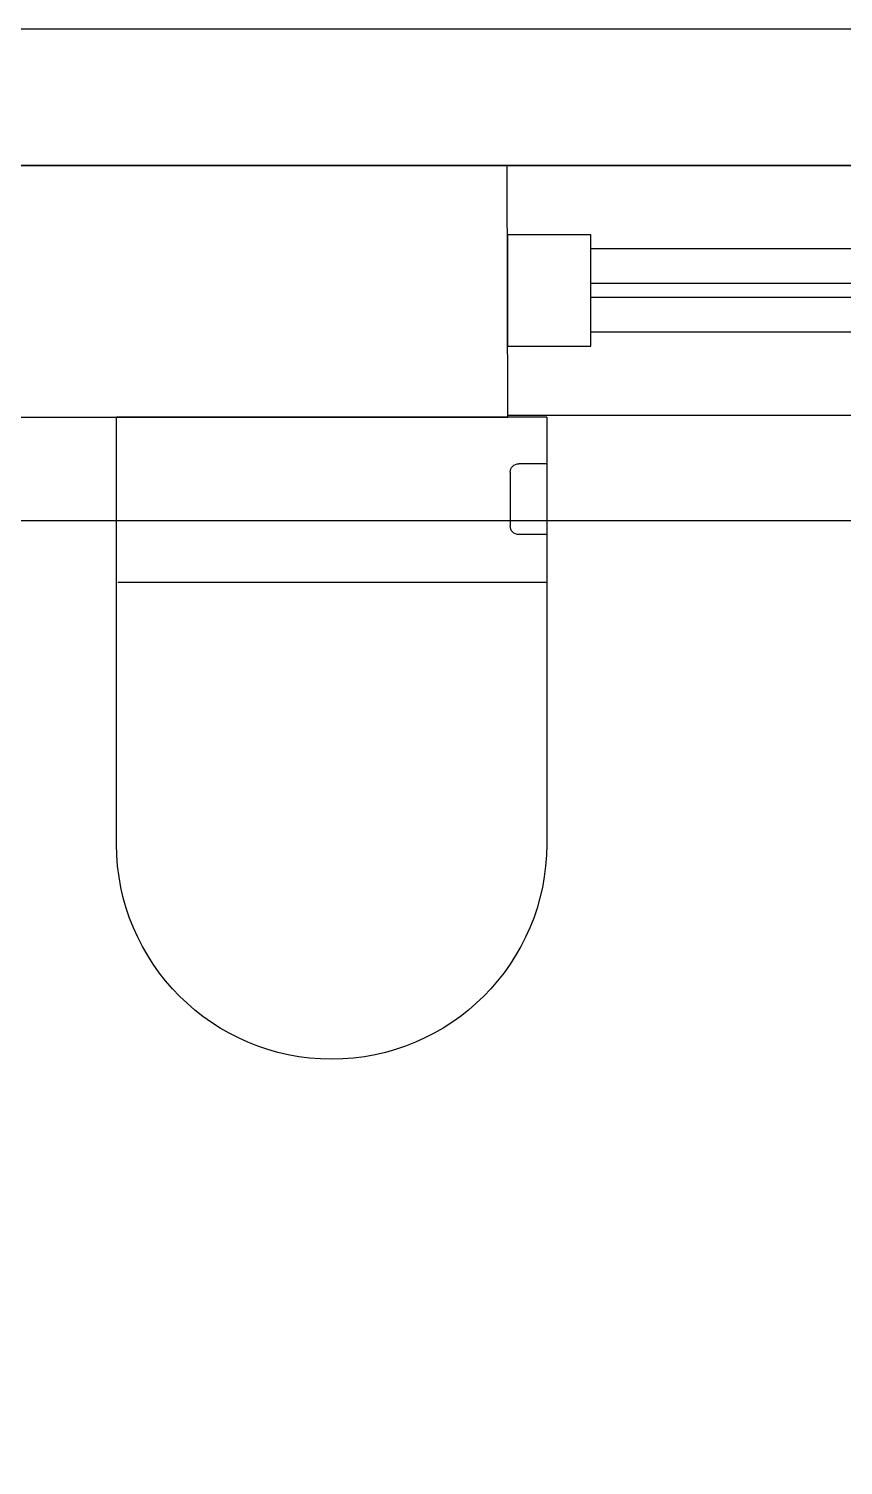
# Model space of a CAD drawing. Header units: millimetres. Extents: x 173236 to 801264, y -94969 to 615039.
# Drawn here: x 641812 to 642557, y 67606 to 68919 of the extents above; entities that cross this region are included whole.
import ezdxf

# ---------------------------------------------------------------- set-up
doc = ezdxf.new("R2010")
doc.units = ezdxf.units.MM
doc.header["$MEASUREMENT"] = 0
doc.header["$PDMODE"] = 2
for name, color, linetype in [('VOX-A-ANNO-DIMS', 160, 'Continuous'), ('VOX-A-ANNO-GRID-LINE', 254, 'Continuous'), ('VOX-A-ELEV-1-NEAR', 130, 'Continuous'), ('VOX-A-FLOOR-LINE', 253, 'Continuous'), ('VOX-A-FURN-LAYOUT', 93, 'Continuous'), ('VOX-A-WINDOW', 2, 'Continuous'), ('VOX-A-WINDOW-SILL', 55, 'Continuous')]:
    doc.layers.add(name, color=color, linetype=linetype)
doc.layers.add('VOX-A-WALL-SECT', color=1, linetype='Continuous', lineweight=30)
doc.styles.add('1.5 mm Rotis Annotative', font='', dxfattribs={"height": 1.5})
doc.styles.get('1.5 mm Rotis Annotative').set_extended_font_data('Rotis Sans Serif')
doc.dimstyles.new('1.5 mm Rotis Annotative', dxfattribs={"dimtxt": 1.5, "dimasz": 1, "dimexe": 1.5, "dimexo": 0, "dimgap": 1, "dimtad": 1, "dimdec": 0, "dimrnd": 5, "dimzin": 0, "dimdsep": 46, "dimtxsty": '1.5 mm Rotis Annotative', "dimblk": 'ARCHTICK', "dimcen": 0.09, "dimdle": 1, "dimadec": 0, "dimazin": 0, "dimtfac": 1, "dimtdec": 0, "dimtofl": 0, "dimtmove": 1, "dimatfit": 3, "dimfxl": 2, "dimfxlon": 1, "dimtolj": 1, "dimtzin": 0, "dimarcsym": 0})

# ---------------------------------------------------------------- blocks, each defined once
blk = doc.blocks.new('dd')
at = {"layer": 'VOX-A-ANNO-GRID-LINE', "transparency": 33554610}
blk.add_line((725773.9, 159771.3), (698032.9, 159771.3), dxfattribs=at)
blk = doc.blocks.new('*U626')
at = {"layer": 'VOX-A-WINDOW'}
for p, q in [((3, 1.5), (39.307, 1.5)), ((3, 0.25), (39.307, 0.25)), ((3, -0.25), (39.307, -0.25)), ((3, -1.5), (39.307, -1.5))]:
    blk.add_line(p, q, dxfattribs=at)
for points in [[(3, 2), (3, -2), (0, -2), (0, 2)], [(42.307, 2), (42.307, -2), (39.307, -2), (39.307, 2)]]:
    blk.add_lwpolyline(points, close=True, dxfattribs=at)
at = {"layer": 'VOX-A-WINDOW-SILL'}
for p, q in [((0, 4.5), (42.307, 4.5)), ((0, -4.5), (42.307, -4.5))]:
    blk.add_line(p, q, dxfattribs=at)
blk = doc.blocks.new('TYPICAL FLOOR PLAN')
at = {"layer": 'VOX-A-FLOOR-LINE'}
for p, q in [((986052, 124544), (989615.6, 124544)), ((986052, 124419), (989615.6, 124419))]:
    blk.add_line(p, q, dxfattribs=at)
at = {"layer": 'VOX-A-WALL-SECT'}
blk.add_lwpolyline([(987440.6, 121773.2), (987440.6, 124189), (988016.3, 124189), (988015.7, 124419), (987317.5, 124419), (987317.5, 121773.2), (987440.6, 121773.2)], dxfattribs=at)
at = {"layer": 'VOX-A-ANNO-DIMS', "xscale": -25.4, "yscale": 25.4, "zscale": 25.4, "rotation": 0.003946187135381862}
blk.add_blockref('*U626', (989090.6, 124304.8), dxfattribs=at)
blk = doc.blocks.new('WALL HUNG')
at = {"layer": 'VOX-A-FURN-LAYOUT'}
for p, q in [((323243.3, 101201.1), (322853, 101201.1)), ((322853, 100807.7), (322853, 101201.1)), ((323004.3, 100807.7), (323004.3, 101199.9)), ((322895.7, 100807.7), (322895.7, 100833.3)), ((322903.5, 100841.2), (322952.5, 100841.2)), ((322960.4, 100807.7), (322960.4, 100833.3)), ((322853, 100807.7), (323243.3, 100807.7))]:
    blk.add_line(p, q, dxfattribs=at)
for centre, radius, start, end in [((323243.3, 101004.4), 196.7, 270, 90), ((322903.5, 100833.3), 7.87, 90, 180), ((322952.5, 100833.3), 7.87, 0, 90)]:
    blk.add_arc(centre, radius, start, end, dxfattribs=at)
blk = doc.blocks.new('1ST FLOOR FURNITURE')
at = {"layer": 'VOX-A-WINDOW-SILL', "xscale": -1.000000000000003, "rotation": 90}
blk.add_blockref('WALL HUNG', (744070.8, 494384.3), dxfattribs=at)
blk = doc.blocks.new('_ArchTick')
at = {"color": 0, "linetype": 'ByBlock', "const_width": 0.15}
blk.add_lwpolyline([(-0.5, -0.5), (0.5, 0.5)], dxfattribs=at)
blk = doc.blocks.new('*D500')
at = {"layer": 'Defpoints', "color": 0, "transparency": 16777216}
for p in [(642374.8, 174989.1), (641676.7, 171886.3), (642374.8, 171886.3)]:
    blk.add_point(p, dxfattribs=at)
at = {"layer": 'VOX-A-ANNO-DIMS', "color": 0, "lineweight": -2, "transparency": 16777216}
for p, q in [((641676.7, 174789.1), (641676.7, 175139.1)), ((642374.8, 174789.1), (642374.8, 175139.1)), ((641576.7, 174989.1), (642474.8, 174989.1))]:
    blk.add_line(p, q, dxfattribs=at)
at = {"layer": 'VOX-A-ANNO-DIMS', "color": 0, "lineweight": -2, "transparency": 16777216, "xscale": 100, "yscale": 100, "zscale": 100}
for p, rotation in [((641676.7, 174989.1), 180.00000000007), ((642374.8, 174989.1), 7.002309186710079e-11)]:
    blk.add_blockref('_ArchTick', p, dxfattribs=dict(at, rotation=rotation))
at = {"layer": 'VOX-A-ANNO-DIMS', "color": 0, "transparency": 16777216, "insert": (642025.8, 175165.3), "char_height": 150, "attachment_point": 5, "style": '1.5 mm Rotis Annotative'}
blk.add_mtext('\\A1;700', dxfattribs=at)
blk = doc.blocks.new('*D501')
at = {"layer": 'Defpoints', "color": 0, "transparency": 16777216}
for p in [(643449.8, 174989.1), (642374.8, 171886.3), (643449.8, 171886.4)]:
    blk.add_point(p, dxfattribs=at)
at = {"layer": 'VOX-A-ANNO-DIMS', "color": 0, "lineweight": -2, "transparency": 16777216}
for p, q in [((642374.8, 174789.1), (642374.8, 175139.1)), ((643449.8, 174789.1), (643449.8, 175139.1)), ((642274.8, 174989.1), (643549.8, 174989.1))]:
    blk.add_line(p, q, dxfattribs=at)
at = {"layer": 'VOX-A-ANNO-DIMS', "color": 0, "lineweight": -2, "transparency": 16777216, "xscale": 100, "yscale": 100, "zscale": 100}
for p, rotation in [((642374.8, 174989.1), 180.00000000007), ((643449.8, 174989.1), 7.002309186710079e-11)]:
    blk.add_blockref('_ArchTick', p, dxfattribs=dict(at, rotation=rotation))
at = {"layer": 'VOX-A-ANNO-DIMS', "color": 0, "transparency": 16777216, "insert": (642912.3, 175165.3), "char_height": 150, "attachment_point": 5, "style": '1.5 mm Rotis Annotative'}
blk.add_mtext('\\A1;1075', dxfattribs=at)
blk = doc.blocks.new('DIM')
at = {"layer": 'VOX-A-ANNO-DIMS'}
for base, p1, p2, picture, middle in [((642374.8, 174989.1), (641676.7, 171886.3), (642374.8, 171886.3), '*D500', (642025.8, 175165.3)), ((643449.8, 174989.1), (642374.8, 171886.3), (643449.8, 171886.4), '*D501', (642912.3, 175165.3))]:
    dim = blk.add_linear_dim(base=base, p1=p1, p2=p2, angle=180, dimstyle='1.5 mm Rotis Annotative', dxfattribs=at)
    dim.commit()
    dim.dimension.update_dxf_attribs({"geometry": picture, "text_midpoint": middle})

msp = doc.modelspace()

# ---------------------------------------------------------------- block references
at = {"layer": 'VOX-A-ANNO-GRID-LINE'}
msp.add_blockref('dd', (-68075.9, -91301.9), dxfattribs=at)

# ---------------------------------------------------------------- next in the draw order: block references
msp.add_blockref('TYPICAL FLOOR PLAN', (-345765.8, -55624.6))

# ---------------------------------------------------------------- next in the draw order: block references
msp.add_blockref('DIM', (-125, -103091.9))
at = {"layer": 'VOX-A-ELEV-1-NEAR'}
msp.add_blockref('1ST FLOOR FURNITURE', (-977.1, -102966.9), dxfattribs=at)

doc.saveas('drawing.dxf')
